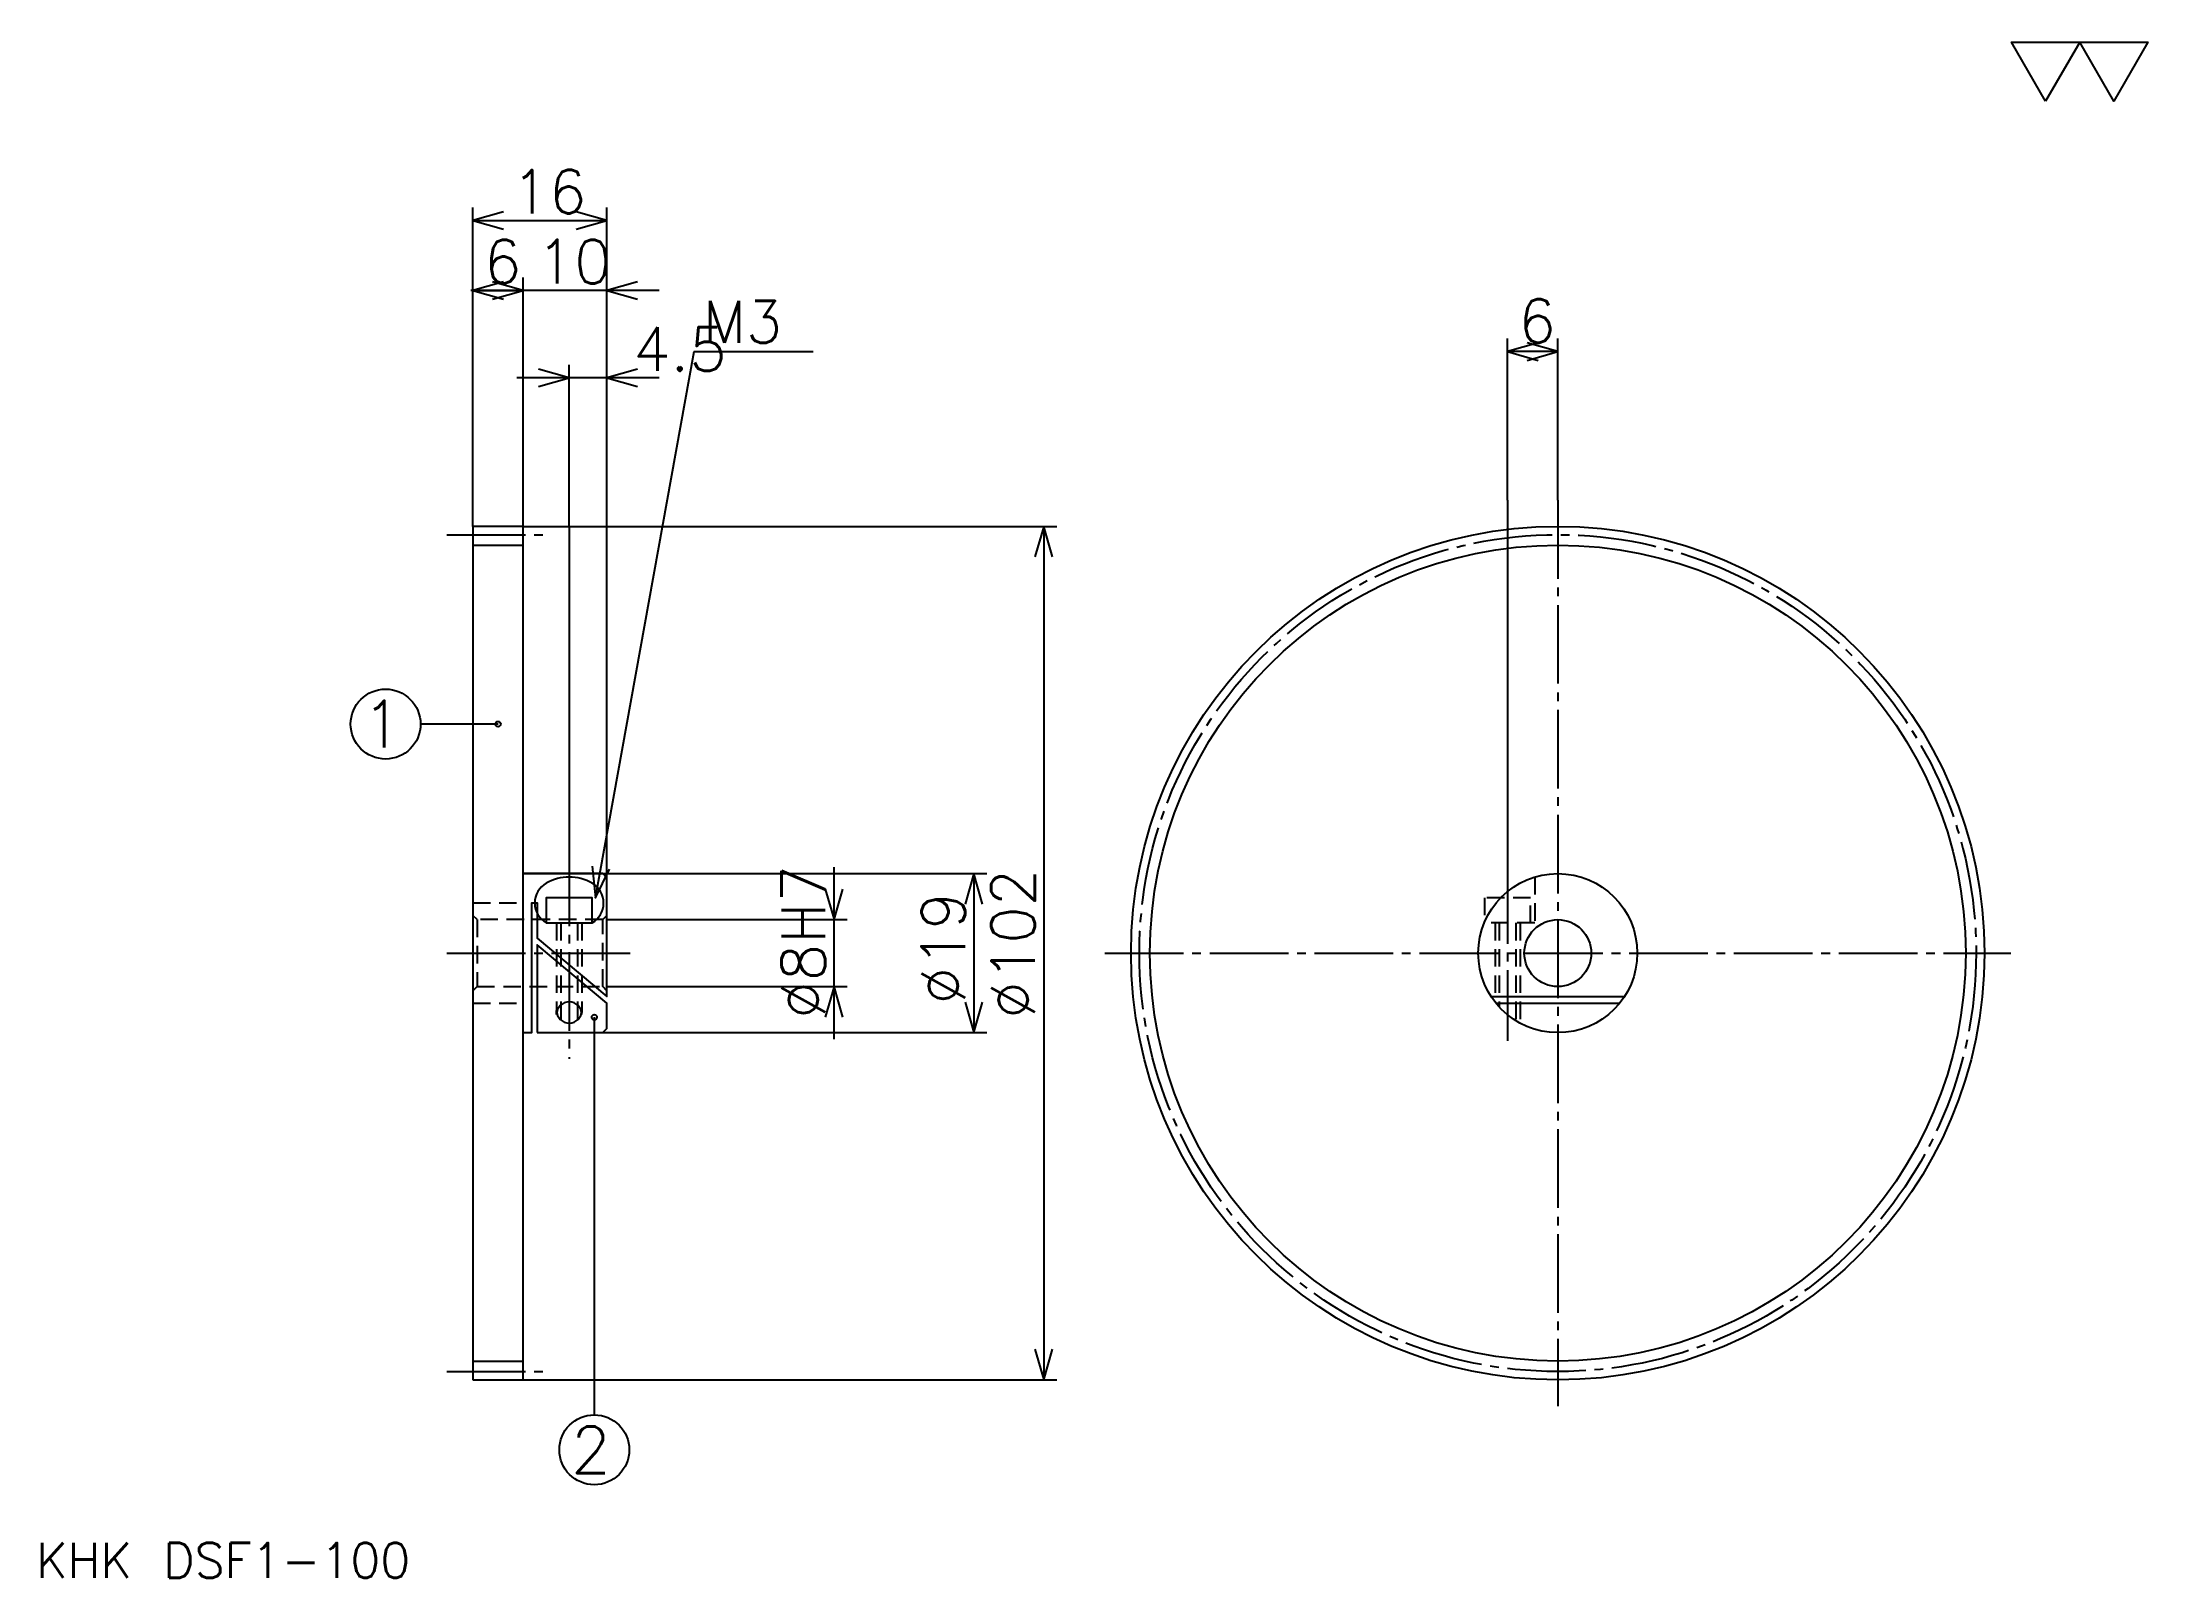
# Model space of a CAD drawing. Extents: x 11 to 263, y 11 to 195.
import ezdxf

# ---------------------------------------------------------------- set-up
doc = ezdxf.new("R2010")
doc.units = 0
doc.linetypes.add('DASHDOT', pattern=[12.530974, 9.39823, -1.044248, 1.044248, -1.044248])
doc.linetypes.add('HIDDEN', pattern=[3.132744, 2.088496, -1.044248])
doc.layers.get('0').update_dxf_attribs({"linetype": 'CONTINUOUS'})
doc.layers.add('DASHDOT', color=6, linetype='DASHDOT')
doc.layers.add('HIDDEN', color=2, linetype='HIDDEN')
doc.styles.add('KANJI', font='TXT', dxfattribs={"bigfont": 'BIGFONT'})

msp = doc.modelspace()

# ---------------------------------------------------------------- linework, layer by layer
at = {"color": 5}
for p, q in [((62.654861, 137.150436), (62.654861, 175.265472)), ((62.654861, 173.699112), (78.654861, 173.699112)), ((78.654861, 137.150436), (78.654861, 175.265472)), ((68.654861, 137.150436), (68.654861, 166.911499)), ((84.920349, 165.345123), (62.389374, 165.345123)), ((62.654861, 165.345123), (68.654861, 165.345123)), ((186.309723, 140.283173), (186.309723, 159.601761)), ((192.309723, 140.283173), (192.309723, 159.601761)), ((74.154861, 137.150436), (74.154861, 156.469025)), ((192.309723, 158.0354), (186.309723, 158.0354)), ((84.920349, 154.902649), (67.889374, 154.902649)), ((186.309723, 140.283173), (186.309723, 96.648636)), ((62.654861, 137.150436), (62.654861, 137.150436)), ((68.654861, 137.150436), (68.654861, 137.150436)), ((68.654861, 137.150436), (78.654861, 137.150436)), ((74.154861, 137.150436), (74.154861, 95.650436)), ((78.654861, 137.150436), (132.433624, 137.150436)), ((78.654861, 95.150436), (78.654861, 137.150436)), ((130.867249, 137.150436), (130.867249, 35.150436)), ((65.654861, 113.525436), (56.389374, 113.525436)), ((68.654861, 95.650436), (78.654861, 95.650436)), ((78.654861, 95.650436), (124.079636, 95.650436)), ((105.805305, 75.884949), (105.805305, 96.415924)), ((122.513268, 95.650436), (122.513268, 76.650436)), ((78.654861, 90.150436), (107.371674, 90.150436)), ((78.654861, 82.150436), (107.371674, 82.150436)), ((77.154861, 78.483772), (77.154861, 30.973446)), ((78.154861, 76.650436), (78.654861, 76.650436)), ((78.654861, 76.650436), (124.079636, 76.650436)), ((68.654861, 35.150436), (78.654861, 35.150436)), ((78.654861, 35.150436), (132.433624, 35.150436))]:
    msp.add_line(p, q, dxfattribs=at)
at = {"color": 4}
for p, q in [((62.654861, 134.900436), (68.654861, 134.900436)), ((71.413231, 89.760437), (76.896492, 89.760437)), ((184.34758, 80.968338), (200.271881, 80.968338)), ((72.654861, 78.819489), (72.654861, 79.283836)), ((75.654861, 78.819489), (75.654861, 79.283836)), ((184.944275, 80.150436), (199.675186, 80.150436)), ((62.654861, 37.400436), (68.654861, 37.400436))]:
    msp.add_line(p, q, dxfattribs=at)
at = {"color": 7}
msp.add_lwpolyline([(250.619476, 187.9646), (246.546906, 195.023712), (262.837189, 195.023712), (258.764618, 187.9646), (254.692047, 195.023712), (250.619476, 187.9646)], dxfattribs=at)
at = {"color": 5}
for points in [[(66.309731, 174.743362), (62.654861, 173.699112), (66.309731, 172.654861)], [(74.999992, 172.654861), (78.654861, 173.699112), (74.999992, 174.743362)], [(66.309731, 166.389374), (62.654861, 165.345123), (66.309731, 164.300873)], [(64.999992, 164.300873), (68.654861, 165.345123), (64.999992, 166.389374)], [(64.999992, 164.300873), (68.654861, 165.345123), (64.999992, 166.389374)], [(82.309731, 166.389374), (78.654861, 165.345123), (82.309731, 164.300873)], [(189.9646, 159.079651), (186.309723, 158.0354), (189.9646, 156.99115)], [(188.654846, 156.99115), (192.309723, 158.0354), (188.654846, 159.079651)], [(77.287605, 92.760437), (89.097336, 158.0354), (103.29911, 158.0354)], [(70.499992, 153.858398), (74.154861, 154.902649), (70.499992, 155.946899)], [(82.309731, 155.946899), (78.654861, 154.902649), (82.309731, 153.858398)], [(131.911499, 133.495575), (130.867249, 137.150436), (129.822998, 133.495575)], [(76.910728, 96.542824), (77.287605, 92.760437), (78.965858, 96.171005)], [(123.55751, 91.995567), (122.513268, 95.650436), (121.469025, 91.995567)], [(104.761063, 93.805305), (105.805305, 90.150436), (106.849548, 93.805305)], [(106.849548, 78.495567), (105.805305, 82.150436), (104.761063, 78.495567)], [(121.469025, 80.305305), (122.513268, 76.650436), (123.55751, 80.305305)], [(129.822998, 38.805305), (130.867249, 35.150436), (131.911499, 38.805305)]]:
    msp.add_lwpolyline(points, dxfattribs=at)
at = {"color": 4}
for points in [[(62.654861, 35.150436), (62.654861, 35.150436), (68.654861, 35.150436), (68.654861, 35.150436), (68.654861, 137.150436), (68.654861, 137.150436), (62.654861, 137.150436), (62.654861, 137.150436), (62.654861, 35.150436)], [(68.654861, 76.650436), (69.699112, 76.650436), (69.699112, 92.150436), (70.325661, 92.150436), (70.325661, 87.957367), (78.654861, 80.968338), (78.654861, 95.150436), (78.154861, 95.650436), (68.654861, 95.650436)], [(71.404861, 89.760437), (76.904861, 89.760437), (76.904861, 92.760437), (71.404861, 92.760437), (71.404861, 89.760437)], [(70.325661, 76.650436), (78.154861, 76.650436), (78.654861, 77.150436), (78.654861, 80.150436), (70.325661, 87.139465), (70.325661, 76.650436)]]:
    msp.add_lwpolyline(points, dxfattribs=at)
for radius in [51, 48.75, 9.5, 4]:
    msp.add_circle((192.309723, 86.150436), radius, dxfattribs=at)
at = {"color": 5}
for centre, radius in [((52.212383, 113.525436), 4.176991), ((65.654861, 113.525436), 0.313274), ((77.154861, 78.483772), 0.313274), ((77.154861, 26.796455), 4.176991)]:
    msp.add_circle(centre, radius, dxfattribs=at)
at = {"color": 4}
for centre, radius, start, end in [((72.784042, 92.134758), 2.741633, 120.00000728, 239.99999102), ((74.154861, 89.760437), 5.483267, 60.00000126, 119.99999874), ((75.525681, 92.134758), 2.741633, 300.00000898, 59.99999272), ((74.154861, 78.819489), 1.5, 0, 180), ((74.154861, 79.283836), 1.5, 180, 0)]:
    msp.add_arc(centre, radius, start, end, dxfattribs=at)
at = {"layer": 'DASHDOT', "color": 7}
for p, q in [((192.309723, 140.283173), (192.309723, 32.017693)), ((59.522118, 136.150436), (71.787605, 136.150436)), ((74.154861, 98.78318), (74.154861, 73.517693)), ((186.309723, 96.648636), (186.309723, 75.652237)), ((59.522118, 86.150436), (81.787605, 86.150436)), ((138.176987, 86.150436), (246.442474, 86.150436)), ((59.522118, 36.150436), (71.787605, 36.150436))]:
    msp.add_line(p, q, dxfattribs=at)
msp.add_circle((192.309723, 86.150436), 50, dxfattribs=at)
at = {"layer": 'HIDDEN', "color": 4}
for p, q in [((62.654861, 92.150436), (68.654861, 92.150436)), ((78.654861, 90.650436), (78.154861, 90.150436)), ((63.154861, 90.150436), (63.154861, 82.150436)), ((72.654861, 89.760437), (72.654861, 79.051659)), ((73.154861, 89.760437), (73.154861, 78.072693)), ((75.154861, 89.760437), (75.154861, 78.072693)), ((75.654861, 89.760437), (75.654861, 79.051659)), ((184.809723, 89.760437), (184.809723, 80.319489)), ((185.309723, 89.760437), (185.309723, 79.727821)), ((187.309723, 89.760437), (187.309723, 78.072693)), ((187.809723, 89.760437), (187.809723, 77.783836)), ((78.654861, 81.650436), (78.154861, 82.150436)), ((62.654861, 80.150436), (68.654861, 80.150436))]:
    msp.add_line(p, q, dxfattribs=at)
for points in [[(189.559723, 95.243706), (189.559723, 89.760437), (183.559723, 89.760437)], [(62.654861, 81.650436), (63.154861, 82.150436), (78.154861, 82.150436), (78.154861, 90.150436), (63.154861, 90.150436), (62.654861, 90.650436)], [(189.059723, 89.760437), (189.059723, 92.760437), (183.559723, 92.760437), (183.559723, 89.760437)]]:
    msp.add_lwpolyline(points, dxfattribs=at)

# ---------------------------------------------------------------- texts
at = {"color": 7, "style": 'KANJI'}
for s, height, p in [('16', 5.221239, (67.261055, 174.534515)), ('6', 5.221239, (63.957958, 166.180511)), ('10', 5.221239, (70.261055, 166.180511)), ('M3', 5.01239, (90.141586, 159.079651)), ('4.5', 5.221239, (81.787605, 155.738037)), ('1', 5.569322, (49.427723, 110.740776)), ('2', 5.569322, (74.370201, 24.011795)), ('KHK DSF1-100', 4.176991, (10.442478, 11.486726))]:
    msp.add_text(s, height=height, dxfattribs=at).set_placement(p)
for s, rotation, p in [('6', 360, (187.612823, 159.079651)), ('%%c8H7', 90, (104.761063, 78.318581)), ('%%c102', 90, (129.822998, 78.318573)), ('%%c19', 90, (121.469025, 80.01548))]:
    msp.add_text(s, height=5.221239, rotation=rotation, dxfattribs=at).set_placement(p)

doc.saveas('drawing.dxf')
